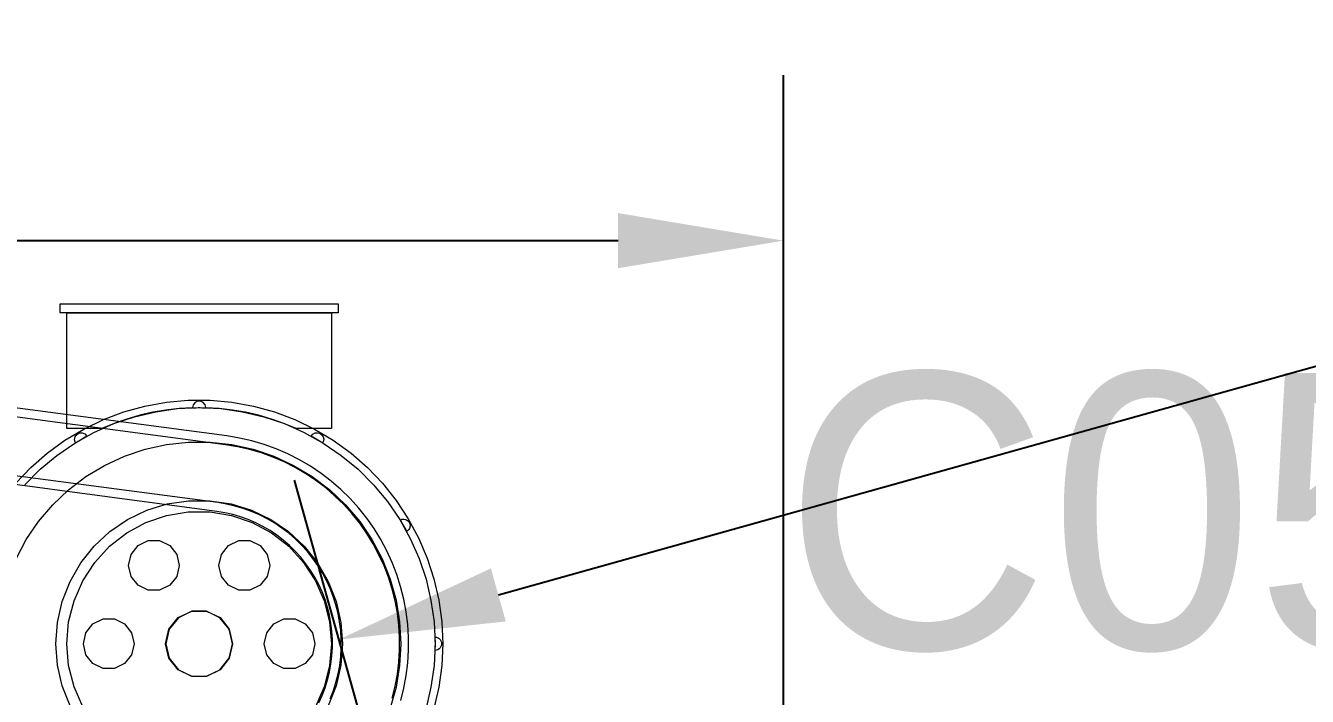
# Model space of a CAD drawing. Header units: millimetres. Extents: x -191664 to 191490, y -197311 to 10263.
# Drawn here: x 26941 to 28104, y 1569 to 2177 of the extents above; entities that cross this region are included whole.
import ezdxf

# ---------------------------------------------------------------- set-up
doc = ezdxf.new("R2010")
doc.units = ezdxf.units.MM
for name, color, linetype, lineweight in [('COTAS_P', 1, 'Continuous', 0), ('lateral_briquetadora', 7, 'Continuous', 0), ('TEXTOS', 4, 'Continuous', 0)]:
    doc.layers.add(name, color=color, linetype=linetype, lineweight=lineweight)
doc.dimstyles.new('PLANTA_100', dxfattribs={"dimtxt": 250, "dimasz": 150, "dimexe": 150, "dimexo": 80, "dimgap": 100, "dimtad": 1, "dimtih": 1, "dimtoh": 1, "dimdec": 1, "dimdsep": 46, "dimcen": 0.09, "dimclrd": 1, "dimclre": 1, "dimclrt": 1, "dimadec": 0, "dimazin": 0, "dimtfac": 1, "dimtdec": 4, "dimtofl": 0, "dimtmove": 0, "dimatfit": 3, "dimfxl": 1, "dimtolj": 1, "dimtzin": 0, "dimarcsym": 0})

# ---------------------------------------------------------------- blocks, each defined once
blk = doc.blocks.new('*D8')
at = {"layer": 'COTAS_P', "color": 1, "lineweight": -2, "transparency": 16777216}
for p, q in [((25128.2, 1262), (25128.2, 2132)), ((27628.2, 1262), (27628.2, 2132)), ((25278.2, 1982), (27478.2, 1982))]:
    blk.add_line(p, q, dxfattribs=at)
at = {"layer": 'COTAS_P', "color": 1, "transparency": 16777216}
for points in [[(25278.2, 2007), (25278.2, 1957), (25128.2, 1982)], [(27478.2, 2007), (27478.2, 1957), (27628.2, 1982)]]:
    blk.add_solid(points, dxfattribs=at)
at = {"layer": 'Defpoints', "color": 0, "transparency": 16777216}
for p in [(27628.2, 1982), (25128.2, 1182), (27628.2, 1182)]:
    blk.add_point(p, dxfattribs=at)
blk = doc.blocks.new('*D9')
at = {"layer": 'COTAS_P', "color": 1, "lineweight": -2, "transparency": 16777216}
for p, q in [((36895.6, 3577), (36661.3, 4414.9)), ((27369.7, 1660.8), (36557.2, 4230)), ((27419.1, 927), (27184.8, 1764.9))]:
    blk.add_line(p, q, dxfattribs=at)
at = {"layer": 'COTAS_P', "color": 1, "transparency": 16777216}
for points in [[(36550.5, 4254.1), (36563.9, 4206), (36701.7, 4270.4)], [(27362.9, 1684.9), (27376.4, 1636.8), (27225.2, 1620.4)]]:
    blk.add_solid(points, dxfattribs=at)
at = {"layer": 'Defpoints', "color": 0, "transparency": 16777216}
for p in [(36701.7, 4270.4), (36917.1, 3500), (27440.7, 850)]:
    blk.add_point(p, dxfattribs=at)

msp = doc.modelspace()

# ---------------------------------------------------------------- linework, layer by layer
at = {"layer": 'lateral_briquetadora', "color": 9, "true_color": 0xb9c3c2}
for p, q in [((27123.19, 1804.95), (25376.88, 2036.78)), ((27122.14, 1797.02), (25375.83, 2028.85)), ((27134.67, 1803.07), (27123.19, 1804.95)), ((27146, 1800.48), (27134.67, 1803.07)), ((27133.13, 1795.21), (27122.14, 1797.02)), ((27143.99, 1792.74), (27133.13, 1795.21)), ((27154.68, 1789.61), (27143.99, 1792.74)), ((27157.16, 1797.22), (27146, 1800.48)), ((27168.1, 1793.27), (27157.16, 1797.22)), ((27178.77, 1788.66), (27168.1, 1793.27)), ((27165.16, 1785.83), (27154.68, 1789.61)), ((27175.38, 1781.42), (27165.16, 1785.83)), ((27185.32, 1776.39), (27175.38, 1781.42)), ((27189.15, 1783.41), (27178.77, 1788.66)), ((27199.18, 1777.53), (27189.15, 1783.41)), ((27194.93, 1770.76), (27185.32, 1776.39)), ((27204.18, 1764.55), (27194.93, 1770.76)), ((27208.84, 1771.06), (27199.18, 1777.53)), ((27218.08, 1764), (27208.84, 1771.06)), ((27213.03, 1757.79), (27204.18, 1764.55)), ((27221.45, 1750.5), (27213.03, 1757.79)), ((27226.87, 1756.39), (27218.08, 1764)), ((27235.18, 1748.26), (27226.87, 1756.39)), ((27069.26, 1743.34), (27088.47, 1746.24)), ((27088.47, 1746.24), (27107.9, 1746.24)), ((27107.9, 1746.24), (27127.11, 1743.34)), ((27229.41, 1742.71), (27221.45, 1750.5)), ((27242.98, 1739.63), (27235.18, 1748.26)), ((27033.19, 1729.18), (27050.69, 1737.61)), ((27049.98, 1726.49), (27068.73, 1732.93)), ((27050.69, 1737.61), (27069.26, 1743.34)), ((27068.73, 1732.93), (27088.28, 1736.19)), ((27088.28, 1736.19), (27108.1, 1736.19)), ((27108.1, 1736.19), (27127.64, 1732.93)), ((27127.11, 1743.34), (27145.68, 1737.61)), ((27127.64, 1732.93), (27146.39, 1726.49)), ((27145.68, 1737.61), (27163.19, 1729.18)), ((27236.88, 1734.45), (27229.41, 1742.71)), ((27243.83, 1725.74), (27236.88, 1734.45)), ((27250.23, 1730.54), (27242.98, 1739.63)), ((27017.13, 1718.24), (27033.19, 1729.18)), ((27032.55, 1717.06), (27049.98, 1726.49)), ((27146.39, 1726.49), (27163.82, 1717.06)), ((27163.19, 1729.18), (27179.24, 1718.24)), ((27250.23, 1716.63), (27243.83, 1725.74)), ((27256.92, 1721.03), (27250.23, 1730.54)), ((27263.01, 1711.12), (27256.92, 1721.03)), ((27002.89, 1705.02), (27017.13, 1718.24)), ((27016.91, 1704.89), (27032.55, 1717.06)), ((27042.85, 1705.6), (27052.07, 1710.04)), ((27052.07, 1710.04), (27062.3, 1710.04)), ((27062.3, 1710.04), (27071.53, 1705.6)), ((27124.85, 1705.6), (27134.07, 1710.04)), ((27134.07, 1710.04), (27144.3, 1710.04)), ((27144.3, 1710.04), (27153.53, 1705.6)), ((27163.82, 1717.06), (27179.46, 1704.89)), ((27179.24, 1718.24), (27193.48, 1705.02)), ((27256.07, 1707.14), (27250.23, 1716.63)), ((27268.48, 1700.86), (27263.01, 1711.12)), ((26990.78, 1689.83), (27002.89, 1705.02)), ((27003.49, 1690.31), (27016.91, 1704.89)), ((27036.46, 1697.59), (27042.85, 1705.6)), ((27071.53, 1705.6), (27077.91, 1697.59)), ((27118.46, 1697.59), (27124.85, 1705.6)), ((27153.53, 1705.6), (27159.91, 1697.59)), ((27179.46, 1704.89), (27192.88, 1690.31)), ((27193.48, 1705.02), (27205.6, 1689.83)), ((27261.31, 1697.32), (27256.07, 1707.14)), ((27273.31, 1690.29), (27268.48, 1700.86)), ((26981.06, 1673), (26990.78, 1689.83)), ((26992.65, 1673.71), (27003.49, 1690.31)), ((27034.19, 1687.61), (27036.46, 1697.59)), ((27036.46, 1677.63), (27034.19, 1687.61)), ((27077.91, 1697.59), (27080.19, 1687.61)), ((27080.19, 1687.61), (27077.91, 1677.63)), ((27116.19, 1687.61), (27118.46, 1697.59)), ((27118.46, 1677.63), (27116.19, 1687.61)), ((27159.91, 1697.59), (27162.19, 1687.61)), ((27162.19, 1687.61), (27159.91, 1677.63)), ((27192.88, 1690.31), (27203.72, 1673.71)), ((27205.6, 1689.83), (27215.31, 1673)), ((27265.94, 1687.19), (27261.31, 1697.32)), ((27269.94, 1676.79), (27265.94, 1687.19)), ((27277.49, 1679.44), (27273.31, 1690.29)), ((27042.85, 1669.63), (27036.46, 1677.63)), ((27077.91, 1677.63), (27071.53, 1669.63)), ((27124.85, 1669.63), (27118.46, 1677.63)), ((27159.91, 1677.63), (27153.53, 1669.63)), ((27273.3, 1666.17), (27269.94, 1676.79)), ((27281, 1668.35), (27277.49, 1679.44)), ((26973.96, 1654.92), (26981.06, 1673)), ((26984.69, 1655.56), (26992.65, 1673.71)), ((27052.07, 1665.19), (27042.85, 1669.63)), ((27062.3, 1665.19), (27052.07, 1665.19)), ((27071.53, 1669.63), (27062.3, 1665.19)), ((27134.07, 1665.19), (27124.85, 1669.63)), ((27144.3, 1665.19), (27134.07, 1665.19)), ((27153.53, 1669.63), (27144.3, 1665.19)), ((27203.72, 1673.71), (27211.68, 1655.56)), ((27215.31, 1673), (27222.41, 1654.92)), ((27276.01, 1655.37), (27273.3, 1666.17)), ((27283.83, 1657.07), (27281, 1668.35)), ((26969.64, 1635.98), (26973.96, 1654.92)), ((26979.82, 1636.35), (26984.69, 1655.56)), ((27211.68, 1655.56), (27216.55, 1636.35)), ((27222.41, 1654.92), (27226.73, 1635.98)), ((27278.05, 1644.42), (27276.01, 1655.37)), ((27285.95, 1645.64), (27283.83, 1657.07)), ((27070.8, 1629.79), (27079.23, 1640.37)), ((27079.23, 1640.37), (27091.42, 1646.24)), ((27091.42, 1646.24), (27104.95, 1646.24)), ((27104.95, 1646.24), (27117.14, 1640.37)), ((27117.14, 1640.37), (27125.58, 1629.79)), ((27279.41, 1633.37), (27278.05, 1644.42)), ((27287.38, 1634.1), (27285.95, 1645.64)), ((26968.19, 1616.6), (26969.64, 1635.98)), ((26978.19, 1616.6), (26979.82, 1636.35)), ((26995.46, 1626.58), (27001.85, 1634.58)), ((27001.85, 1634.58), (27011.07, 1639.02)), ((27011.07, 1639.02), (27021.3, 1639.02)), ((27021.3, 1639.02), (27030.53, 1634.58)), ((27030.53, 1634.58), (27036.91, 1626.58)), ((27067.79, 1616.6), (27070.8, 1629.79)), ((27125.58, 1629.79), (27128.59, 1616.6)), ((27159.46, 1626.58), (27165.85, 1634.58)), ((27165.85, 1634.58), (27175.07, 1639.02)), ((27175.07, 1639.02), (27185.3, 1639.02)), ((27185.3, 1639.02), (27194.53, 1634.58)), ((27194.53, 1634.58), (27200.91, 1626.58)), ((27216.55, 1636.35), (27218.19, 1616.6)), ((27226.73, 1635.98), (27228.19, 1616.6)), ((27280.1, 1622.25), (27279.41, 1633.37)), ((27288.1, 1622.5), (27287.38, 1634.1)), ((26969.64, 1597.22), (26968.19, 1616.6)), ((26979.82, 1596.85), (26978.19, 1616.6)), ((26993.19, 1616.6), (26995.46, 1626.58)), ((26995.46, 1606.62), (26993.19, 1616.6)), ((27036.91, 1626.58), (27039.19, 1616.6)), ((27039.19, 1616.6), (27036.91, 1606.62)), ((27070.8, 1603.41), (27067.79, 1616.6)), ((27128.59, 1616.6), (27125.58, 1603.41)), ((27157.19, 1616.6), (27159.46, 1626.58)), ((27159.46, 1606.62), (27157.19, 1616.6)), ((27200.91, 1626.58), (27203.19, 1616.6)), ((27203.19, 1616.6), (27200.91, 1606.62)), ((27218.19, 1616.6), (27216.55, 1596.85)), ((27228.19, 1616.6), (27226.73, 1597.22)), ((27280.1, 1611.11), (27280.1, 1622.25)), ((27288.1, 1610.87), (27288.1, 1622.5)), ((27001.85, 1598.62), (26995.46, 1606.62)), ((27036.91, 1606.62), (27030.53, 1598.62)), ((27165.85, 1598.62), (27159.46, 1606.62)), ((27200.91, 1606.62), (27194.53, 1598.62)), ((27279.43, 1599.99), (27280.1, 1611.11)), ((27287.39, 1599.26), (27288.1, 1610.87)), ((26973.96, 1578.28), (26969.64, 1597.22)), ((26984.69, 1577.64), (26979.82, 1596.85)), ((27011.07, 1594.18), (27001.85, 1598.62)), ((27021.3, 1594.18), (27011.07, 1594.18)), ((27030.53, 1598.62), (27021.3, 1594.18)), ((27079.23, 1592.83), (27070.8, 1603.41)), ((27125.58, 1603.41), (27117.14, 1592.83)), ((27175.07, 1594.18), (27165.85, 1598.62)), ((27185.3, 1594.18), (27175.07, 1594.18)), ((27194.53, 1598.62), (27185.3, 1594.18)), ((27216.55, 1596.85), (27211.68, 1577.64)), ((27226.73, 1597.22), (27222.41, 1578.28)), ((27278.07, 1588.94), (27279.43, 1599.99)), ((27285.98, 1587.72), (27287.39, 1599.26)), ((27091.42, 1586.96), (27079.23, 1592.83)), ((27104.95, 1586.96), (27091.42, 1586.96)), ((27117.14, 1592.83), (27104.95, 1586.96)), ((27276.04, 1577.99), (27278.07, 1588.94)), ((27283.86, 1576.29), (27285.98, 1587.72)), ((26981.06, 1560.2), (26973.96, 1578.28)), ((26992.65, 1559.49), (26984.69, 1577.64)), ((27211.68, 1577.64), (27203.72, 1559.49)), ((27222.41, 1578.28), (27215.31, 1560.2)), ((27273.35, 1567.18), (27276.04, 1577.99)), ((27281.05, 1565.01), (27283.86, 1576.29))]:
    msp.add_line(p, q, dxfattribs=at)
at = {"layer": 'lateral_briquetadora', "color": 117, "true_color": 0x376c5b}
for p, q in [((27114.11, 1736.55), (25367.8, 1968.38)), ((27115.16, 1744.48), (25368.85, 1976.31)), ((27122.95, 1743.2), (27115.16, 1744.48)), ((27121.42, 1735.35), (27114.11, 1736.55)), ((27128.64, 1733.71), (27121.42, 1735.35)), ((27130.65, 1741.45), (27122.95, 1743.2)), ((27135.74, 1731.62), (27128.64, 1733.71)), ((27138.23, 1739.23), (27130.65, 1741.45)), ((27145.65, 1736.55), (27138.23, 1739.23)), ((27152.9, 1733.42), (27145.65, 1736.55)), ((27159.95, 1729.86), (27152.9, 1733.42)), ((27142.71, 1729.11), (27135.74, 1731.62)), ((27149.51, 1726.18), (27142.71, 1729.11)), ((27156.12, 1722.83), (27149.51, 1726.18)), ((27162.5, 1719.09), (27156.12, 1722.83)), ((27166.76, 1725.87), (27159.95, 1729.86)), ((27173.31, 1721.47), (27166.76, 1725.87)), ((27179.59, 1716.68), (27173.31, 1721.47)), ((27168.65, 1714.96), (27162.5, 1719.09)), ((27174.54, 1710.47), (27168.65, 1714.96)), ((27180.14, 1705.62), (27174.54, 1710.47)), ((27185.56, 1711.51), (27179.59, 1716.68)), ((27191.2, 1705.99), (27185.56, 1711.51)), ((27185.43, 1700.44), (27180.14, 1705.62)), ((27190.39, 1694.95), (27185.43, 1700.44)), ((27196.49, 1700.13), (27191.2, 1705.99)), ((27201.42, 1693.96), (27196.49, 1700.13)), ((27195.01, 1689.16), (27190.39, 1694.95)), ((27199.27, 1683.1), (27195.01, 1689.16)), ((27205.95, 1687.5), (27201.42, 1693.96)), ((27210.09, 1680.78), (27205.95, 1687.5)), ((27203.15, 1676.8), (27199.27, 1683.1)), ((27206.64, 1670.26), (27203.15, 1676.8)), ((27213.81, 1673.81), (27210.09, 1680.78)), ((27209.72, 1663.53), (27206.64, 1670.26)), ((27212.38, 1656.62), (27209.72, 1663.53)), ((27217.09, 1666.63), (27213.81, 1673.81)), ((27219.93, 1659.26), (27217.09, 1666.63)), ((27214.61, 1649.56), (27212.38, 1656.62)), ((27222.31, 1651.74), (27219.93, 1659.26)), ((27224.23, 1644.08), (27222.31, 1651.74)), ((27216.41, 1642.38), (27214.61, 1649.56)), ((27217.76, 1635.1), (27216.41, 1642.38)), ((27225.67, 1636.32), (27224.23, 1644.08)), ((27218.67, 1627.75), (27217.76, 1635.1)), ((27226.64, 1628.48), (27225.67, 1636.32)), ((27227.12, 1620.6), (27226.64, 1628.48)), ((27219.13, 1620.36), (27218.67, 1627.75)), ((27219.13, 1612.95), (27219.13, 1620.36)), ((27227.13, 1612.71), (27227.12, 1620.6)), ((27217.78, 1598.21), (27218.68, 1605.56)), ((27218.68, 1605.56), (27219.13, 1612.95)), ((27225.69, 1596.99), (27226.65, 1604.83)), ((27226.65, 1604.83), (27227.13, 1612.71)), ((27216.43, 1590.93), (27217.78, 1598.21)), ((27224.25, 1589.23), (27225.69, 1596.99)), ((27212.41, 1576.68), (27214.64, 1583.74)), ((27214.64, 1583.74), (27216.43, 1590.93)), ((27219.96, 1574.04), (27222.34, 1581.57)), ((27222.34, 1581.57), (27224.25, 1589.23)), ((27209.76, 1569.77), (27212.41, 1576.68)), ((27217.13, 1566.67), (27219.96, 1574.04)), ((27206.68, 1563.03), (27209.76, 1569.77))]:
    msp.add_line(p, q, dxfattribs=at)
at = {"layer": 'lateral_briquetadora', "color": 127, "true_color": 0x587e77}
for p, q in [((26972.19, 1916.6), (26972.19, 1924.6)), ((26972.19, 1924.6), (27224.19, 1924.6)), ((27224.19, 1924.6), (27224.19, 1916.6)), ((27224.19, 1916.6), (26972.19, 1916.6)), ((26978.19, 1811.6), (26978.19, 1916.6)), ((26978.19, 1916.6), (27218.19, 1916.6)), ((27218.19, 1916.6), (27218.19, 1811.6)), ((27068.52, 1835.6), (27088.27, 1837.38)), ((27088.27, 1837.38), (27108.1, 1837.38)), ((27108.1, 1837.38), (27127.85, 1835.6)), ((27011.33, 1819.82), (27029.89, 1826.78)), ((27029.89, 1826.78), (27049.01, 1832.06)), ((27039.62, 1822.43), (27058.86, 1826.96)), ((27056.09, 1826.42), (27044.28, 1823.7)), ((27049.01, 1832.06), (27068.52, 1835.6)), ((27068.04, 1828.47), (27056.09, 1826.42)), ((27058.86, 1826.96), (27078.44, 1829.69)), ((27080.09, 1829.83), (27068.04, 1828.47)), ((27078.44, 1829.69), (27098.19, 1830.6)), ((27092.19, 1830.52), (27080.09, 1829.83)), ((27092.78, 1833.2), (27092.19, 1830.6)), ((27092.19, 1830.59), (27092.19, 1830.6)), ((27092.19, 1830.58), (27092.19, 1830.59)), ((27092.19, 1830.56), (27092.19, 1830.58)), ((27092.19, 1830.52), (27093.9, 1830.56)), ((27092.19, 1830.55), (27092.19, 1830.56)), ((27092.19, 1830.54), (27092.19, 1830.55)), ((27092.19, 1830.53), (27092.19, 1830.54)), ((27092.19, 1830.52), (27092.19, 1830.53)), ((27094.45, 1835.29), (27092.78, 1833.2)), ((27093.9, 1830.56), (27095.62, 1830.58)), ((27096.85, 1836.45), (27094.45, 1835.29)), ((27095.62, 1830.58), (27097.33, 1830.6)), ((27099.52, 1836.45), (27096.85, 1836.45)), ((27097.33, 1830.6), (27099.04, 1830.6)), ((27098.19, 1830.6), (27117.93, 1829.69)), ((27099.04, 1830.6), (27100.76, 1830.58)), ((27101.93, 1835.29), (27099.52, 1836.45)), ((27100.76, 1830.58), (27102.47, 1830.56)), ((27103.59, 1833.2), (27101.93, 1835.29)), ((27102.47, 1830.56), (27104.19, 1830.52)), ((27104.19, 1830.6), (27103.59, 1833.2)), ((27104.19, 1830.59), (27104.19, 1830.6)), ((27104.19, 1830.58), (27104.19, 1830.59)), ((27104.19, 1830.56), (27104.19, 1830.58)), ((27104.19, 1830.55), (27104.19, 1830.56)), ((27104.19, 1830.54), (27104.19, 1830.55)), ((27104.19, 1830.53), (27104.19, 1830.54)), ((27104.19, 1830.52), (27104.19, 1830.53)), ((27116.29, 1829.83), (27104.19, 1830.52)), ((27128.33, 1828.47), (27116.29, 1829.83)), ((27117.93, 1829.69), (27137.51, 1826.96)), ((27127.85, 1835.6), (27147.36, 1832.06)), ((27140.28, 1826.42), (27128.33, 1828.47)), ((27137.51, 1826.96), (27156.75, 1822.43)), ((27152.09, 1823.7), (27140.28, 1826.42)), ((27147.36, 1832.06), (27166.48, 1826.78)), ((27166.48, 1826.78), (27185.05, 1819.82)), ((26993.46, 1811.21), (27011.33, 1819.82)), ((27002.8, 1808.16), (27020.88, 1816.15)), ((27021.22, 1816.28), (27010.03, 1811.6)), ((27020.88, 1816.15), (27039.62, 1822.43)), ((27032.64, 1820.32), (27021.22, 1816.28)), ((27044.28, 1823.7), (27032.64, 1820.32)), ((27163.73, 1820.32), (27152.09, 1823.7)), ((27156.75, 1822.43), (27175.49, 1816.15)), ((27175.16, 1816.28), (27163.73, 1820.32)), ((27186.34, 1811.6), (27175.16, 1816.28)), ((27175.49, 1816.15), (27193.57, 1808.16)), ((27185.05, 1819.82), (27202.91, 1811.21)), ((26976.44, 1801.04), (26993.46, 1811.21)), ((27010.03, 1811.6), (26978.19, 1811.6)), ((26985.21, 1801.42), (26985.59, 1804.09)), ((26985.53, 1798.55), (27002.8, 1808.16)), ((26985.59, 1804.09), (26987.1, 1806.32)), ((26987.1, 1806.32), (26989.43, 1807.67)), ((26989.43, 1807.67), (26992.12, 1807.86)), ((26991.93, 1802.36), (26993.42, 1803.2)), ((26992.12, 1807.86), (26994.62, 1806.85)), ((26993.42, 1803.2), (26994.92, 1804.04)), ((26994.62, 1806.85), (26996.42, 1804.86)), ((26994.92, 1804.04), (26996.42, 1804.86)), ((27218.19, 1811.6), (27186.34, 1811.6)), ((27193.57, 1808.16), (27210.84, 1798.55)), ((27199.95, 1804.86), (27201.39, 1806.58)), ((27199.95, 1804.86), (27201.45, 1804.04)), ((27201.39, 1806.58), (27203.36, 1807.64)), ((27201.45, 1804.04), (27202.95, 1803.2)), ((27202.91, 1811.21), (27219.93, 1801.04)), ((27202.95, 1803.2), (27204.44, 1802.36)), ((27203.36, 1807.64), (27205.59, 1807.92)), ((27205.59, 1807.92), (27207.76, 1807.35)), ((27207.76, 1807.35), (27209.57, 1806.03)), ((27209.57, 1806.03), (27210.77, 1804.13)), ((27210.77, 1804.13), (27211.19, 1801.93)), ((26960.4, 1789.38), (26976.44, 1801.04)), ((26969.22, 1787.38), (26985.53, 1798.55)), ((26986.03, 1798.86), (26985.21, 1801.42)), ((26986.03, 1798.86), (26987.5, 1799.75)), ((26987.5, 1799.75), (26988.97, 1800.63)), ((26988.97, 1800.63), (26990.45, 1801.5)), ((26990.45, 1801.5), (26991.93, 1802.36)), ((27030.45, 1786.6), (27049.23, 1792.93)), ((27049.23, 1792.93), (27068.58, 1797.19)), ((27068.58, 1797.19), (27088.28, 1799.33)), ((27088.28, 1799.33), (27108.09, 1799.33)), ((27108.09, 1799.33), (27127.79, 1797.19)), ((27127.79, 1797.19), (27147.14, 1792.93)), ((27147.14, 1792.93), (27165.92, 1786.6)), ((27204.44, 1802.36), (27205.93, 1801.5)), ((27205.93, 1801.5), (27207.41, 1800.63)), ((27207.41, 1800.63), (27208.88, 1799.75)), ((27208.88, 1799.75), (27210.34, 1798.86)), ((27210.56, 1799.26), (27210.34, 1798.86)), ((27210.75, 1799.68), (27210.56, 1799.26)), ((27210.91, 1800.12), (27210.75, 1799.68)), ((27210.84, 1798.55), (27227.15, 1787.38)), ((27211.03, 1800.56), (27210.91, 1800.12)), ((27211.12, 1801.01), (27211.03, 1800.56)), ((27211.17, 1801.47), (27211.12, 1801.01)), ((27211.19, 1801.93), (27211.17, 1801.47)), ((27219.93, 1801.04), (27235.98, 1789.38)), ((26945.46, 1776.34), (26960.4, 1789.38)), ((26954.02, 1774.75), (26969.22, 1787.38)), ((27012.47, 1778.28), (27030.45, 1786.6)), ((27165.92, 1786.6), (27183.91, 1778.28)), ((27227.15, 1787.38), (27242.36, 1774.75)), ((27235.98, 1789.38), (27250.91, 1776.34)), ((26931.76, 1762), (26945.46, 1776.34)), ((26940.04, 1760.77), (26954.02, 1774.75)), ((26979.71, 1756.08), (26995.49, 1768.07)), ((26995.49, 1768.07), (27012.47, 1778.28)), ((27183.91, 1778.28), (27200.88, 1768.07)), ((27200.88, 1768.07), (27216.66, 1756.08)), ((27242.36, 1774.75), (27256.33, 1760.77)), ((27250.91, 1776.34), (27264.62, 1762)), ((26965.33, 1742.45), (26979.71, 1756.08)), ((27216.66, 1756.08), (27231.04, 1742.45)), ((27256.33, 1760.77), (27268.96, 1745.56)), ((27264.62, 1762), (27276.98, 1746.5)), ((27268.96, 1745.56), (27280.13, 1729.26)), ((27276.98, 1746.5), (27287.9, 1729.95)), ((26952.5, 1727.35), (26965.33, 1742.45)), ((27231.04, 1742.45), (27243.87, 1727.35)), ((26941.38, 1710.95), (26952.5, 1727.35)), ((27243.87, 1727.35), (27254.99, 1710.95)), ((27280.13, 1729.26), (27289.75, 1711.99)), ((27280.44, 1728.75), (27282.11, 1729.43)), ((27280.44, 1728.75), (27281.34, 1727.29)), ((27281.34, 1727.29), (27282.22, 1725.82)), ((27282.11, 1729.43), (27283.9, 1729.59)), ((27282.22, 1725.82), (27283.09, 1724.34)), ((27283.09, 1724.34), (27283.94, 1722.86)), ((27283.9, 1729.59), (27285.66, 1729.2)), ((27283.94, 1722.86), (27284.79, 1721.37)), ((27284.79, 1721.37), (27285.62, 1719.87)), ((27285.66, 1729.2), (27287.23, 1728.31)), ((27287.23, 1728.31), (27288.46, 1727)), ((27287.9, 1729.95), (27297.3, 1712.49)), ((27288.46, 1727), (27289.25, 1725.38)), ((27289.24, 1721.81), (27288.91, 1720.96)), ((27289.45, 1722.69), (27289.24, 1721.81)), ((27289.25, 1725.38), (27289.52, 1723.6)), ((27289.52, 1723.6), (27289.45, 1722.69)), ((26932.1, 1693.44), (26941.38, 1710.95)), ((27254.99, 1710.95), (27264.27, 1693.44)), ((27285.62, 1719.87), (27286.44, 1718.36)), ((27287.2, 1718.86), (27286.44, 1718.36)), ((27287.87, 1719.48), (27287.2, 1718.86)), ((27288.45, 1720.18), (27287.87, 1719.48)), ((27288.91, 1720.96), (27288.45, 1720.18)), ((27289.75, 1711.99), (27297.74, 1693.91)), ((27297.3, 1712.49), (27305.09, 1694.25)), ((27264.27, 1693.44), (27271.61, 1675.03)), ((27297.74, 1693.91), (27304.02, 1675.16)), ((27305.09, 1694.25), (27311.22, 1675.39)), ((27271.61, 1675.03), (27276.91, 1655.94)), ((27304.02, 1675.16), (27308.54, 1655.92)), ((27311.22, 1675.39), (27315.64, 1656.06)), ((27276.91, 1655.94), (27280.11, 1636.39)), ((27308.54, 1655.92), (27311.27, 1636.35)), ((27315.64, 1656.06), (27318.3, 1636.41)), ((27079.38, 1640.18), (27071.01, 1629.69)), ((27091.47, 1646.01), (27079.38, 1640.18)), ((27104.9, 1646.01), (27091.47, 1646.01)), ((27116.99, 1640.18), (27104.9, 1646.01)), ((27125.36, 1629.69), (27116.99, 1640.18)), ((27071.01, 1629.69), (27068.02, 1616.6)), ((27128.35, 1616.6), (27125.36, 1629.69)), ((27280.11, 1636.39), (27281.19, 1616.6)), ((27311.27, 1636.35), (27312.19, 1616.6)), ((27318.3, 1636.41), (27319.19, 1616.6)), ((27068.02, 1616.6), (27071.01, 1603.51)), ((27125.36, 1603.51), (27128.35, 1616.6)), ((27281.19, 1616.6), (27280.11, 1596.81)), ((27312.19, 1616.6), (27311.27, 1596.85)), ((27312.1, 1622.6), (27312.12, 1621.74)), ((27312.1, 1622.6), (27313.45, 1622.47)), ((27312.12, 1621.74), (27312.14, 1620.89)), ((27312.14, 1620.89), (27312.16, 1620.03)), ((27312.16, 1620.03), (27312.17, 1619.17)), ((27312.17, 1619.17), (27312.18, 1618.31)), ((27312.18, 1618.31), (27312.18, 1617.46)), ((27312.18, 1617.46), (27312.19, 1616.6)), ((27312.19, 1616.6), (27312.18, 1615.74)), ((27313.45, 1622.47), (27314.74, 1622.03)), ((27314.74, 1622.03), (27315.89, 1621.32)), ((27315.89, 1621.32), (27316.86, 1620.37)), ((27316.86, 1620.37), (27317.58, 1619.22)), ((27317.58, 1619.22), (27318.03, 1617.95)), ((27318.03, 1617.95), (27318.19, 1616.6)), ((27318.19, 1616.6), (27318.03, 1615.25)), ((27319.19, 1616.6), (27318.3, 1596.79)), ((27312.12, 1611.46), (27312.1, 1610.6)), ((27313.45, 1610.73), (27312.1, 1610.6)), ((27312.14, 1612.31), (27312.12, 1611.46)), ((27312.16, 1613.17), (27312.14, 1612.31)), ((27312.17, 1614.03), (27312.16, 1613.17)), ((27312.18, 1614.89), (27312.17, 1614.03)), ((27312.18, 1615.74), (27312.18, 1614.89)), ((27314.74, 1611.17), (27313.45, 1610.73)), ((27315.89, 1611.88), (27314.74, 1611.17)), ((27316.86, 1612.83), (27315.89, 1611.88)), ((27317.58, 1613.98), (27316.86, 1612.83)), ((27318.03, 1615.25), (27317.58, 1613.98)), ((27071.01, 1603.51), (27079.38, 1593.02)), ((27116.99, 1593.02), (27125.36, 1603.51)), ((27280.11, 1596.81), (27276.91, 1577.26)), ((27311.27, 1596.85), (27308.54, 1577.28)), ((27318.3, 1596.79), (27315.64, 1577.14)), ((27079.38, 1593.02), (27091.47, 1587.19)), ((27091.47, 1587.19), (27104.9, 1587.19)), ((27104.9, 1587.19), (27116.99, 1593.02)), ((27276.91, 1577.26), (27271.61, 1558.17)), ((27308.54, 1577.28), (27304.02, 1558.04)), ((27315.64, 1577.14), (27311.22, 1557.81))]:
    msp.add_line(p, q, dxfattribs=at)

# ---------------------------------------------------------------- texts
at = {"layer": 'TEXTOS'}
msp.add_text('C05 / cabeza', height=250, dxfattribs=at).set_placement((27628.19, 1612))

# ---------------------------------------------------------------- dimensions: what is measured, and where the dimension line sits
at = {"layer": 'COTAS_P'}
for p1, p2, picture, middle in [((27440.67, 850), (36917.12, 3500), '*D9', (31963.44, 2945.44)), ((25128.19, 1182), (27628.19, 1182), '*D8', (26378.19, 1982))]:
    dim = msp.add_aligned_dim(p1=p1, p2=p2, distance=800, text='<> P', dimstyle='PLANTA_100', dxfattribs=at)
    dim.commit()
    dim.dimension.update_dxf_attribs({"geometry": picture, "text_midpoint": middle})

doc.saveas('drawing.dxf')
